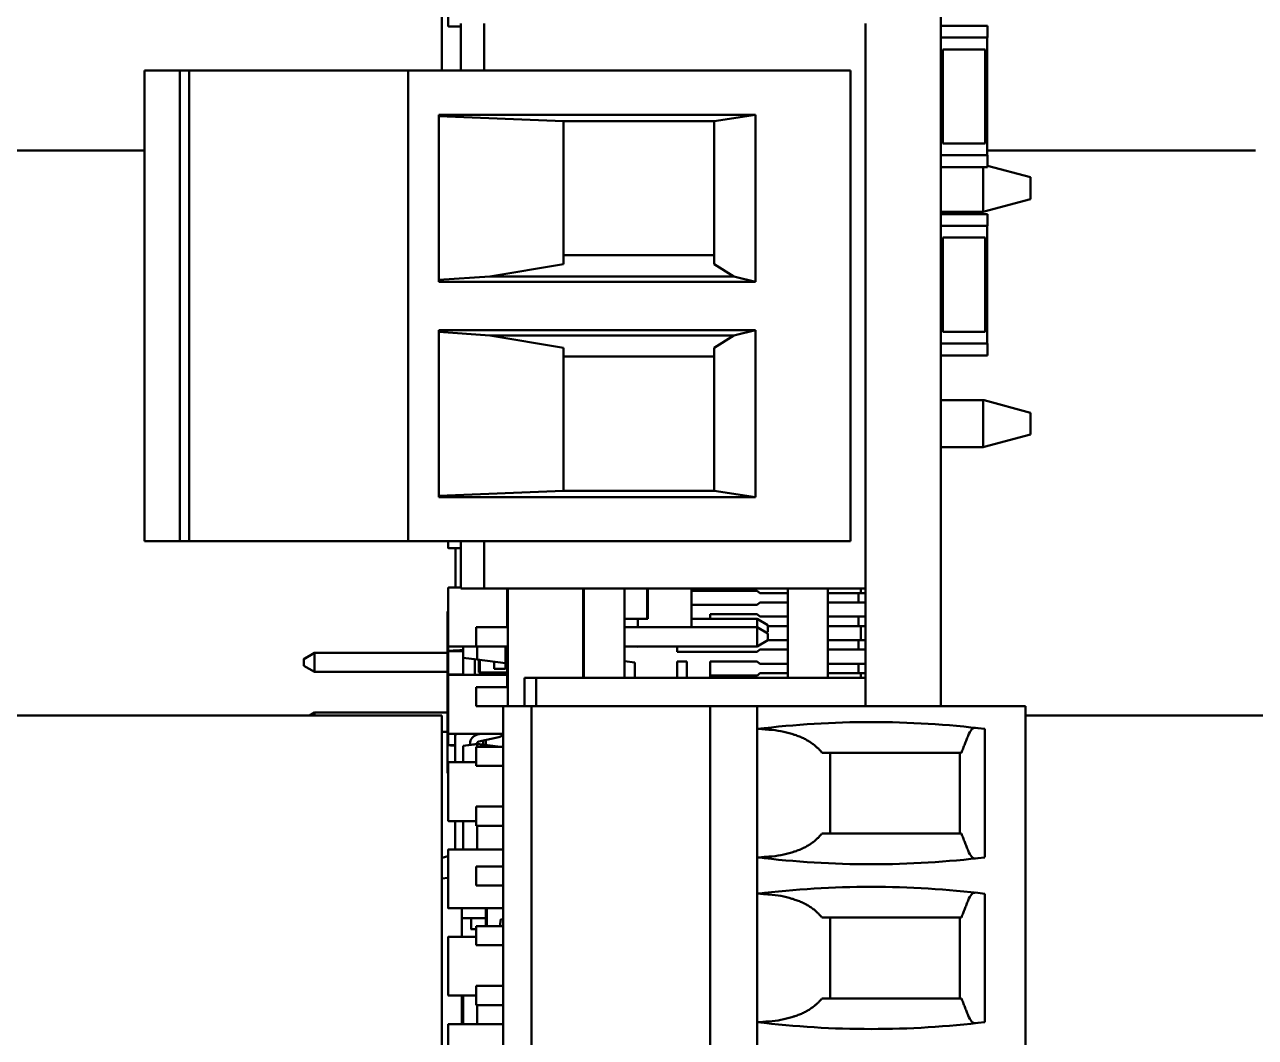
# Model space of a CAD drawing. Header units: millimetres. Extents: x 3118 to 4801, y 919 to 1849.
# Drawn here: x 3458.59 to 3484.74, y 1574.69 to 1596.2 of the extents above; entities that cross this region are included whole.
import ezdxf

# ---------------------------------------------------------------- set-up
doc = ezdxf.new("R2010")
doc.units = ezdxf.units.MM
doc.header["$LTSCALE"] = 1.8
doc.layers.add('외형선(ISO)', color=7, linetype='Continuous', lineweight=50)

msp = doc.modelspace()

# ---------------------------------------------------------------- linework, layer by layer
at = {"layer": '외형선(ISO)'}
for p, q in [((3467.46, 1615.237), (3467.46, 1595.227)), ((3478.06, 1599.037), (3478.06, 1581.727)), ((3467.595, 1597.41), (3467.595, 1596.17)), ((3467.6, 1596.165), (3467.86, 1596.165)), ((3467.86, 1596.227), (3467.86, 1595.227)), ((3468.36, 1595.227), (3468.36, 1596.227)), ((3476.46, 1584.227), (3476.46, 1596.227)), ((3479.047, 1596.177), (3478.06, 1596.177)), ((3479.047, 1595.927), (3479.047, 1596.177)), ((3478.06, 1595.927), (3479.047, 1595.927)), ((3479.04, 1593.427), (3479.04, 1595.927)), ((3479, 1595.677), (3478.1, 1595.677)), ((3478.1, 1595.677), (3478.1, 1594.927)), ((3479, 1595.677), (3479, 1594.927)), ((3461.141, 1585.227), (3461.141, 1595.227)), ((3461.141, 1595.227), (3461.332, 1595.227)), ((3461.891, 1595.227), (3461.332, 1595.227)), ((3461.891, 1585.227), (3461.891, 1595.227)), ((3461.891, 1595.227), (3462.088, 1595.227)), ((3462.088, 1595.227), (3466.741, 1595.227)), ((3462.088, 1595.227), (3462.088, 1585.227)), ((3466.741, 1595.227), (3466.741, 1585.227)), ((3466.741, 1595.227), (3466.941, 1595.227)), ((3466.941, 1595.227), (3476.141, 1595.227)), ((3476.141, 1585.227), (3476.141, 1595.227)), ((3478.1, 1594.427), (3478.1, 1594.927)), ((3479, 1594.427), (3479, 1594.927)), ((3467.391, 1594.286), (3467.391, 1590.74)), ((3474.124, 1594.286), (3467.391, 1594.286)), ((3470.041, 1594.152), (3467.391, 1594.26)), ((3474.124, 1594.286), (3473.241, 1594.152)), ((3474.124, 1590.74), (3474.124, 1594.286)), ((3478.1, 1594.427), (3478.1, 1593.677)), ((3479, 1594.427), (3479, 1593.677)), ((3470.041, 1594.152), (3473.241, 1594.152)), ((3470.041, 1594.152), (3470.041, 1591.117)), ((3473.241, 1594.152), (3473.241, 1591.117)), ((3455.44, 1593.527), (3461.141, 1593.527)), ((3479, 1593.677), (3478.1, 1593.677)), ((3479.04, 1593.527), (3484.741, 1593.527)), ((3479.047, 1593.427), (3478.06, 1593.427)), ((3478.06, 1593.177), (3479.047, 1593.177)), ((3478.96, 1592.727), (3478.96, 1593.177)), ((3479.047, 1593.177), (3479.047, 1593.427)), ((3479.96, 1592.959), (3479.047, 1593.204)), ((3479.96, 1592.959), (3479.96, 1592.727)), ((3478.96, 1592.237), (3478.96, 1592.727)), ((3479.96, 1592.727), (3479.96, 1592.495)), ((3478.978, 1592.232), (3479.96, 1592.495)), ((3478.06, 1592.227), (3478.96, 1592.227)), ((3479.047, 1592.177), (3478.06, 1592.177)), ((3478.96, 1592.227), (3478.96, 1592.237)), ((3478.96, 1592.227), (3478.978, 1592.232)), ((3479.047, 1591.927), (3479.047, 1592.177)), ((3478.06, 1591.927), (3479.047, 1591.927)), ((3479.04, 1589.427), (3479.04, 1591.927)), ((3479, 1591.677), (3478.1, 1591.677)), ((3478.1, 1591.677), (3478.1, 1590.927)), ((3479, 1591.677), (3479, 1590.927)), ((3470.041, 1591.117), (3468.476, 1590.852)), ((3470.041, 1591.302), (3473.241, 1591.302)), ((3473.663, 1590.852), (3473.241, 1591.117)), ((3468.476, 1590.852), (3467.391, 1590.781)), ((3468.476, 1590.852), (3473.663, 1590.852)), ((3474.124, 1590.74), (3473.663, 1590.852)), ((3478.1, 1590.427), (3478.1, 1590.927)), ((3479, 1590.427), (3479, 1590.927)), ((3474.124, 1590.74), (3467.391, 1590.74)), ((3478.1, 1590.427), (3478.1, 1589.677)), ((3479, 1590.427), (3479, 1589.677)), ((3467.391, 1586.168), (3467.391, 1589.715)), ((3474.124, 1589.715), (3467.391, 1589.715)), ((3468.476, 1589.602), (3467.391, 1589.673)), ((3470.041, 1589.338), (3468.476, 1589.602)), ((3468.476, 1589.602), (3473.663, 1589.602)), ((3473.663, 1589.602), (3473.241, 1589.338)), ((3474.124, 1589.715), (3473.663, 1589.602)), ((3474.124, 1586.168), (3474.124, 1589.715)), ((3479, 1589.677), (3478.1, 1589.677)), ((3470.041, 1589.338), (3470.041, 1586.302)), ((3473.241, 1589.338), (3473.241, 1586.302)), ((3479.047, 1589.427), (3478.06, 1589.427)), ((3479.047, 1589.177), (3479.047, 1589.427)), ((3473.241, 1589.152), (3470.041, 1589.152)), ((3478.06, 1589.177), (3479.047, 1589.177)), ((3478.06, 1588.227), (3478.96, 1588.227)), ((3478.978, 1588.222), (3478.96, 1588.227)), ((3478.96, 1588.217), (3478.96, 1588.227)), ((3478.96, 1587.727), (3478.96, 1588.217)), ((3479.96, 1587.959), (3478.978, 1588.222)), ((3479.96, 1587.959), (3479.96, 1587.727)), ((3478.96, 1587.237), (3478.96, 1587.727)), ((3479.96, 1587.727), (3479.96, 1587.495)), ((3479.96, 1587.495), (3478.978, 1587.232)), ((3478.06, 1587.227), (3478.96, 1587.227)), ((3478.96, 1587.227), (3478.96, 1587.237)), ((3478.978, 1587.232), (3478.96, 1587.227)), ((3467.391, 1586.194), (3470.041, 1586.302)), ((3474.124, 1586.168), (3467.391, 1586.168)), ((3473.241, 1586.302), (3470.041, 1586.302)), ((3473.241, 1586.302), (3474.124, 1586.168)), ((3461.141, 1585.227), (3461.332, 1585.227)), ((3461.891, 1585.227), (3461.332, 1585.227)), ((3461.891, 1585.227), (3462.088, 1585.227)), ((3462.088, 1585.227), (3466.741, 1585.227)), ((3466.741, 1585.227), (3466.941, 1585.227)), ((3466.941, 1585.227), (3476.141, 1585.227)), ((3467.595, 1585.227), (3467.595, 1585.086)), ((3467.6, 1585.081), (3467.86, 1585.081)), ((3467.745, 1584.244), (3467.745, 1585.081)), ((3467.86, 1585.227), (3467.86, 1584.227)), ((3468.36, 1584.227), (3468.36, 1585.227)), ((3467.595, 1584.239), (3467.595, 1582.999)), ((3467.86, 1584.244), (3467.6, 1584.244)), ((3467.6, 1584.244), (3467.6, 1584.244)), ((3467.6, 1584.244), (3467.86, 1584.244)), ((3467.86, 1584.227), (3468.36, 1584.227)), ((3476.46, 1584.227), (3468.36, 1584.227)), ((3468.845, 1583.401), (3468.845, 1584.227)), ((3468.857, 1581.727), (3468.857, 1584.227)), ((3470.46, 1582.327), (3470.46, 1584.227)), ((3470.472, 1584.227), (3470.472, 1582.327)), ((3471.335, 1584.227), (3471.335, 1582.327)), ((3471.821, 1583.582), (3471.821, 1584.227)), ((3471.831, 1583.582), (3471.831, 1584.227)), ((3472.761, 1584.227), (3472.761, 1583.401)), ((3474.16, 1584.177), (3472.761, 1584.177)), ((3473.16, 1584.177), (3473.16, 1584.227)), ((3473.36, 1584.177), (3473.36, 1584.227)), ((3474.21, 1584.127), (3474.16, 1584.177)), ((3474.21, 1584.127), (3474.81, 1584.127)), ((3474.81, 1584.227), (3474.81, 1582.327)), ((3475.66, 1582.327), (3475.66, 1584.227)), ((3475.66, 1584.127), (3476.21, 1584.127)), ((3476.21, 1584.127), (3476.31, 1584.127)), ((3476.31, 1584.127), (3476.46, 1584.127)), ((3476.31, 1583.927), (3476.31, 1584.127)), ((3476.36, 1584.127), (3476.36, 1584.227)), ((3476.46, 1582.327), (3476.46, 1584.227)), ((3472.761, 1583.877), (3474.16, 1583.877)), ((3474.16, 1583.877), (3474.21, 1583.927)), ((3474.81, 1583.927), (3474.21, 1583.927)), ((3476.21, 1583.927), (3475.66, 1583.927)), ((3476.21, 1583.927), (3476.31, 1583.927)), ((3476.46, 1583.927), (3476.31, 1583.927)), ((3467.595, 1583.735), (3467.575, 1583.735)), ((3467.575, 1583.735), (3467.575, 1583.734)), ((3467.595, 1583.734), (3467.575, 1583.734)), ((3467.575, 1583.734), (3467.575, 1580.305)), ((3471.516, 1583.582), (3471.335, 1583.582)), ((3471.618, 1583.582), (3471.618, 1583.401)), ((3471.831, 1583.582), (3471.821, 1583.582)), ((3472.761, 1583.581), (3474.155, 1583.581)), ((3474.155, 1583.581), (3472.761, 1583.581)), ((3472.761, 1583.581), (3474.155, 1583.581)), ((3474.155, 1583.581), (3472.761, 1583.581)), ((3473.16, 1583.581), (3473.16, 1583.677)), ((3473.46, 1583.677), (3473.16, 1583.677)), ((3474.16, 1583.677), (3473.46, 1583.677)), ((3474.155, 1583.581), (3474.155, 1583.401)), ((3474.155, 1583.581), (3474.155, 1583.581)), ((3474.155, 1583.581), (3474.155, 1583.581)), ((3474.155, 1583.581), (3474.383, 1583.449)), ((3474.383, 1583.449), (3474.155, 1583.581)), ((3474.155, 1583.581), (3474.155, 1583.581)), ((3474.383, 1583.449), (3474.155, 1583.581)), ((3474.155, 1583.581), (3474.383, 1583.449)), ((3474.16, 1583.677), (3474.21, 1583.627)), ((3474.81, 1583.627), (3474.21, 1583.627)), ((3476.21, 1583.627), (3475.66, 1583.627)), ((3476.21, 1583.627), (3476.31, 1583.627)), ((3476.46, 1583.627), (3476.31, 1583.627)), ((3476.31, 1583.427), (3476.31, 1583.627)), ((3468.857, 1583.401), (3468.186, 1583.401)), ((3468.186, 1583.401), (3468.186, 1583.401)), ((3468.186, 1583.401), (3468.186, 1583.401)), ((3468.186, 1583.401), (3468.857, 1583.401)), ((3468.186, 1583.401), (3468.186, 1582.995)), ((3468.186, 1583.401), (3468.186, 1583.401)), ((3468.186, 1583.401), (3468.857, 1583.401)), ((3468.857, 1583.401), (3468.186, 1583.401)), ((3470.472, 1583.401), (3470.46, 1583.401)), ((3470.46, 1583.401), (3470.472, 1583.401)), ((3470.46, 1583.401), (3470.472, 1583.401)), ((3470.472, 1583.401), (3470.46, 1583.401)), ((3471.335, 1583.401), (3474.155, 1583.401)), ((3474.155, 1583.401), (3471.335, 1583.401)), ((3471.335, 1583.401), (3474.155, 1583.401)), ((3474.155, 1583.401), (3471.335, 1583.401)), ((3474.155, 1583.401), (3474.383, 1583.269)), ((3474.155, 1583.401), (3474.155, 1582.995)), ((3474.155, 1583.401), (3474.155, 1583.401)), ((3474.383, 1583.269), (3474.155, 1583.401)), ((3474.155, 1583.401), (3474.155, 1583.401)), ((3474.155, 1583.401), (3474.383, 1583.269)), ((3474.155, 1583.401), (3474.155, 1583.401)), ((3474.383, 1583.269), (3474.155, 1583.401)), ((3474.383, 1583.306), (3474.352, 1583.288)), ((3474.383, 1583.449), (3474.383, 1583.449)), ((3474.383, 1583.449), (3474.383, 1583.449)), ((3474.383, 1583.449), (3474.383, 1583.449)), ((3474.383, 1583.449), (3474.383, 1583.306)), ((3474.81, 1583.427), (3474.383, 1583.427)), ((3474.383, 1583.269), (3474.383, 1583.127)), ((3474.383, 1583.269), (3474.383, 1583.269)), ((3474.383, 1583.269), (3474.383, 1583.269)), ((3474.383, 1583.269), (3474.383, 1583.269)), ((3476.21, 1583.427), (3475.66, 1583.427)), ((3476.21, 1583.427), (3476.31, 1583.427)), ((3476.31, 1583.427), (3476.46, 1583.427)), ((3476.36, 1583.127), (3476.36, 1583.427)), ((3467.595, 1582.999), (3467.595, 1582.905)), ((3467.6, 1582.994), (3468.84, 1582.994)), ((3467.907, 1582.75), (3467.907, 1582.994)), ((3468.857, 1582.995), (3468.186, 1582.995)), ((3468.207, 1582.994), (3468.207, 1582.713)), ((3468.807, 1582.639), (3468.807, 1582.994)), ((3468.808, 1582.516), (3468.808, 1582.994)), ((3468.845, 1582.439), (3468.845, 1582.995)), ((3468.845, 1582.905), (3468.845, 1582.995)), ((3470.472, 1582.995), (3470.46, 1582.995)), ((3474.155, 1582.995), (3471.335, 1582.995)), ((3471.335, 1582.995), (3471.618, 1582.985)), ((3471.902, 1582.995), (3471.618, 1582.985)), ((3471.618, 1582.995), (3471.618, 1582.985)), ((3472.46, 1582.877), (3472.46, 1582.995)), ((3474.383, 1583.127), (3474.155, 1582.995)), ((3474.383, 1583.127), (3474.81, 1583.127)), ((3475.66, 1583.127), (3476.21, 1583.127)), ((3476.21, 1583.127), (3476.31, 1583.127)), ((3476.31, 1583.127), (3476.46, 1583.127)), ((3476.31, 1582.927), (3476.31, 1583.127)), ((3464.755, 1582.859), (3464.527, 1582.727)), ((3464.527, 1582.726), (3464.755, 1582.858)), ((3464.755, 1582.858), (3464.527, 1582.726)), ((3464.527, 1582.726), (3464.755, 1582.858)), ((3464.755, 1582.858), (3464.527, 1582.726)), ((3464.527, 1582.726), (3464.755, 1582.858)), ((3464.755, 1582.858), (3464.527, 1582.726)), ((3464.527, 1582.727), (3464.755, 1582.858)), ((3464.527, 1582.726), (3464.755, 1582.858)), ((3464.755, 1582.858), (3464.527, 1582.726)), ((3464.527, 1582.726), (3464.527, 1582.727)), ((3464.527, 1582.727), (3464.527, 1582.727)), ((3464.527, 1582.726), (3464.527, 1582.726)), ((3464.527, 1582.726), (3464.527, 1582.726)), ((3464.527, 1582.726), (3464.527, 1582.726)), ((3464.527, 1582.726), (3464.527, 1582.726)), ((3464.527, 1582.726), (3464.527, 1582.726)), ((3464.527, 1582.726), (3464.527, 1582.726)), ((3464.527, 1582.583), (3464.527, 1582.726)), ((3464.527, 1582.726), (3464.527, 1582.726)), ((3467.575, 1582.859), (3464.755, 1582.859)), ((3464.755, 1582.859), (3464.755, 1582.858)), ((3467.575, 1582.858), (3464.755, 1582.858)), ((3464.755, 1582.858), (3464.755, 1582.858)), ((3467.575, 1582.858), (3464.755, 1582.858)), ((3464.755, 1582.858), (3467.575, 1582.858)), ((3467.575, 1582.858), (3464.755, 1582.858)), ((3464.755, 1582.858), (3464.755, 1582.858)), ((3464.755, 1582.858), (3467.575, 1582.858)), ((3467.575, 1582.858), (3464.755, 1582.858)), ((3464.755, 1582.858), (3464.755, 1582.858)), ((3464.755, 1582.858), (3467.575, 1582.858)), ((3467.575, 1582.858), (3464.755, 1582.858)), ((3464.755, 1582.858), (3464.755, 1582.858)), ((3464.755, 1582.858), (3467.575, 1582.858)), ((3464.755, 1582.858), (3464.755, 1582.858)), ((3464.755, 1582.858), (3464.755, 1582.858)), ((3464.755, 1582.858), (3464.755, 1582.858)), ((3464.755, 1582.858), (3464.755, 1582.858)), ((3464.755, 1582.451), (3464.755, 1582.858)), ((3467.595, 1582.891), (3467.595, 1582.891)), ((3467.595, 1582.891), (3467.595, 1582.401)), ((3467.6, 1582.9), (3467.642, 1582.9)), ((3467.907, 1582.896), (3467.6, 1582.896)), ((3468.207, 1582.713), (3467.907, 1582.75)), ((3467.907, 1582.39), (3467.907, 1582.75)), ((3468.157, 1582.719), (3468.157, 1582.39)), ((3468.845, 1582.891), (3468.845, 1582.891)), ((3468.845, 1582.593), (3468.845, 1582.891)), ((3472.76, 1582.877), (3472.46, 1582.877)), ((3472.76, 1582.877), (3474.16, 1582.877)), ((3474.16, 1582.877), (3474.21, 1582.927)), ((3474.81, 1582.927), (3474.21, 1582.927)), ((3476.21, 1582.927), (3475.66, 1582.927)), ((3476.21, 1582.927), (3476.31, 1582.927)), ((3476.46, 1582.927), (3476.31, 1582.927)), ((3464.755, 1582.451), (3464.527, 1582.583)), ((3468.207, 1582.713), (3468.807, 1582.639)), ((3468.245, 1582.709), (3468.245, 1582.439)), ((3468.264, 1582.439), (3468.264, 1582.706)), ((3468.567, 1582.516), (3468.567, 1582.669)), ((3468.567, 1582.516), (3468.808, 1582.516)), ((3468.857, 1582.593), (3468.845, 1582.593)), ((3471.56, 1582.651), (3471.335, 1582.683)), ((3471.335, 1582.683), (3471.56, 1582.651)), ((3471.56, 1582.651), (3471.56, 1582.327)), ((3471.56, 1582.651), (3471.56, 1582.651)), ((3472.46, 1582.327), (3472.46, 1582.677)), ((3472.46, 1582.677), (3472.66, 1582.677)), ((3472.66, 1582.327), (3472.66, 1582.677)), ((3473.16, 1582.377), (3473.16, 1582.677)), ((3473.46, 1582.677), (3473.16, 1582.677)), ((3474.16, 1582.677), (3473.46, 1582.677)), ((3474.16, 1582.677), (3474.21, 1582.627)), ((3474.81, 1582.627), (3474.21, 1582.627)), ((3476.21, 1582.627), (3475.66, 1582.627)), ((3476.21, 1582.627), (3476.31, 1582.627)), ((3476.46, 1582.627), (3476.31, 1582.627)), ((3476.31, 1582.427), (3476.31, 1582.627)), ((3464.755, 1582.451), (3467.575, 1582.451)), ((3467.595, 1582.384), (3467.595, 1581.144)), ((3467.6, 1582.396), (3467.907, 1582.396)), ((3467.6, 1582.389), (3467.6, 1582.39)), ((3467.6, 1582.39), (3468.84, 1582.39)), ((3468.84, 1582.389), (3467.6, 1582.389)), ((3468.264, 1582.439), (3468.245, 1582.439)), ((3468.845, 1582.439), (3468.264, 1582.439)), ((3468.297, 1582.39), (3468.297, 1582.439)), ((3468.807, 1582.439), (3468.807, 1582.39)), ((3468.84, 1582.39), (3468.84, 1582.389)), ((3468.845, 1582.131), (3468.845, 1582.384)), ((3469.21, 1582.327), (3469.46, 1582.327)), ((3469.21, 1581.727), (3469.21, 1582.327)), ((3469.46, 1581.727), (3469.46, 1582.327)), ((3469.46, 1582.327), (3469.56, 1582.327)), ((3476.46, 1582.327), (3469.56, 1582.327)), ((3473.16, 1582.327), (3473.16, 1582.377)), ((3473.46, 1582.377), (3473.16, 1582.377)), ((3473.36, 1582.327), (3473.36, 1582.377)), ((3473.46, 1582.377), (3474.163, 1582.377)), ((3474.21, 1582.427), (3474.163, 1582.377)), ((3474.81, 1582.427), (3474.21, 1582.427)), ((3476.21, 1582.427), (3475.66, 1582.427)), ((3476.21, 1582.427), (3476.31, 1582.427)), ((3476.31, 1582.427), (3476.46, 1582.427)), ((3476.36, 1582.327), (3476.36, 1582.427)), ((3476.46, 1582.327), (3476.46, 1581.727)), ((3468.857, 1582.131), (3468.186, 1582.131)), ((3468.186, 1582.131), (3468.857, 1582.131)), ((3468.186, 1582.131), (3468.186, 1581.725)), ((3468.186, 1582.131), (3468.186, 1582.131)), ((3468.186, 1582.131), (3468.186, 1582.131)), ((3468.186, 1582.131), (3468.186, 1582.131)), ((3468.186, 1582.131), (3468.857, 1582.131)), ((3468.857, 1582.131), (3468.186, 1582.131)), ((3468.76, 1581.725), (3468.186, 1581.725)), ((3468.76, 1581.727), (3469.06, 1581.727)), ((3468.76, 1567.527), (3468.76, 1581.727)), ((3469.06, 1581.727), (3469.36, 1581.727)), ((3469.36, 1567.527), (3469.36, 1581.727)), ((3469.36, 1581.727), (3473.16, 1581.727)), ((3473.16, 1567.527), (3473.16, 1581.727)), ((3473.16, 1581.727), (3473.66, 1581.727)), ((3473.66, 1581.727), (3473.86, 1581.727)), ((3473.86, 1581.727), (3474.16, 1581.727)), ((3474.16, 1581.727), (3479.86, 1581.727)), ((3474.16, 1581.727), (3474.16, 1567.527)), ((3479.86, 1581.727), (3479.86, 1567.527)), ((3467.46, 1581.527), (3456.26, 1581.527)), ((3464.755, 1581.589), (3464.649, 1581.527)), ((3464.755, 1581.588), (3464.649, 1581.527)), ((3464.649, 1581.527), (3464.755, 1581.588)), ((3464.65, 1581.527), (3464.755, 1581.588)), ((3464.755, 1581.588), (3464.65, 1581.527)), ((3464.65, 1581.527), (3464.755, 1581.588)), ((3464.755, 1581.588), (3464.65, 1581.527)), ((3464.65, 1581.527), (3464.755, 1581.588)), ((3464.651, 1581.527), (3464.755, 1581.588)), ((3464.755, 1581.588), (3464.651, 1581.527)), ((3467.575, 1581.589), (3464.755, 1581.589)), ((3464.755, 1581.589), (3464.755, 1581.588)), ((3467.575, 1581.588), (3464.755, 1581.588)), ((3464.755, 1581.588), (3467.575, 1581.588)), ((3464.755, 1581.588), (3464.755, 1581.588)), ((3467.575, 1581.588), (3464.755, 1581.588)), ((3464.755, 1581.588), (3467.575, 1581.588)), ((3464.755, 1581.588), (3464.755, 1581.588)), ((3467.575, 1581.588), (3464.755, 1581.588)), ((3464.755, 1581.588), (3467.575, 1581.588)), ((3464.755, 1581.588), (3464.755, 1581.588)), ((3467.575, 1581.588), (3464.755, 1581.588)), ((3464.755, 1581.588), (3467.575, 1581.588)), ((3464.755, 1581.588), (3464.755, 1581.588)), ((3464.755, 1581.588), (3464.755, 1581.588)), ((3467.575, 1581.588), (3464.755, 1581.588)), ((3464.755, 1581.588), (3464.755, 1581.588)), ((3464.755, 1581.588), (3464.755, 1581.588)), ((3464.755, 1581.588), (3464.755, 1581.588)), ((3464.755, 1581.527), (3464.755, 1581.588)), ((3467.46, 1581.527), (3467.46, 1565.027)), ((3491.06, 1581.527), (3479.86, 1581.527)), ((3467.46, 1581.181), (3467.575, 1581.181)), ((3478.995, 1581.241), (3478.995, 1578.514)), ((3467.595, 1581.144), (3467.595, 1580.901)), ((3467.6, 1581.139), (3468.76, 1581.139)), ((3467.742, 1580.896), (3467.6, 1580.896)), ((3467.742, 1581.102), (3467.742, 1581.103)), ((3467.742, 1580.535), (3467.742, 1581.102)), ((3467.805, 1581.139), (3467.766, 1581.133)), ((3467.907, 1580.885), (3468.207, 1580.921)), ((3467.907, 1580.885), (3468.057, 1580.904)), ((3468.057, 1580.926), (3468.057, 1580.926)), ((3468.057, 1580.903), (3468.057, 1580.926)), ((3468.057, 1580.926), (3468.057, 1580.926)), ((3468.057, 1580.926), (3468.057, 1580.926)), ((3468.057, 1580.926), (3468.057, 1580.926)), ((3468.057, 1580.926), (3468.057, 1580.926)), ((3468.057, 1580.926), (3468.057, 1580.926)), ((3468.057, 1580.926), (3468.057, 1580.926)), ((3468.057, 1580.903), (3468.207, 1580.922)), ((3468.152, 1581.096), (3468.152, 1581.139)), ((3468.207, 1580.922), (3468.207, 1580.926)), ((3468.207, 1580.921), (3468.207, 1580.922)), ((3468.701, 1580.861), (3468.207, 1580.922)), ((3468.696, 1580.861), (3468.207, 1580.921)), ((3468.207, 1580.921), (3468.207, 1580.861)), ((3468.213, 1581.121), (3468.296, 1581.139)), ((3468.213, 1581.121), (3468.296, 1581.139)), ((3468.213, 1581.121), (3468.296, 1581.139)), ((3468.213, 1581.121), (3468.296, 1581.139)), ((3468.213, 1581.121), (3468.295, 1581.139)), ((3468.213, 1581.121), (3468.295, 1581.139)), ((3468.213, 1581.121), (3468.295, 1581.139)), ((3468.213, 1581.121), (3468.295, 1581.139)), ((3468.246, 1580.975), (3468.665, 1581.068)), ((3468.332, 1580.907), (3468.332, 1580.994)), ((3468.395, 1580.899), (3468.395, 1581.008)), ((3467.907, 1580.535), (3467.907, 1580.885)), ((3467.907, 1580.885), (3467.907, 1580.885)), ((3468.76, 1580.861), (3468.186, 1580.861)), ((3468.186, 1580.861), (3468.76, 1580.861)), ((3468.186, 1580.861), (3468.186, 1580.455)), ((3468.186, 1580.861), (3468.186, 1580.861)), ((3468.186, 1580.861), (3468.186, 1580.861)), ((3468.186, 1580.861), (3468.186, 1580.861)), ((3468.186, 1580.861), (3468.76, 1580.861)), ((3468.76, 1580.861), (3468.186, 1580.861)), ((3475.71, 1579.017), (3475.71, 1580.737)), ((3478.46, 1579.017), (3478.46, 1580.737)), ((3467.595, 1580.53), (3467.595, 1579.29)), ((3468.186, 1580.535), (3467.6, 1580.535)), ((3467.6, 1580.535), (3467.6, 1580.535)), ((3467.6, 1580.535), (3468.186, 1580.535)), ((3468.76, 1580.455), (3468.186, 1580.455)), ((3467.595, 1580.305), (3467.575, 1580.305)), ((3468.76, 1579.591), (3468.186, 1579.591)), ((3468.186, 1579.591), (3468.76, 1579.591)), ((3468.186, 1579.591), (3468.186, 1579.185)), ((3468.186, 1579.591), (3468.186, 1579.591)), ((3468.186, 1579.591), (3468.186, 1579.591)), ((3468.186, 1579.591), (3468.76, 1579.591)), ((3468.76, 1579.591), (3468.186, 1579.591)), ((3468.186, 1579.591), (3468.186, 1579.591)), ((3467.6, 1579.285), (3468.186, 1579.285)), ((3467.742, 1578.681), (3467.742, 1579.285)), ((3467.907, 1578.681), (3467.907, 1579.285)), ((3468.76, 1579.185), (3468.186, 1579.185)), ((3468.207, 1579.185), (3468.207, 1578.681)), ((3467.595, 1578.538), (3467.46, 1578.506)), ((3467.595, 1578.537), (3467.46, 1578.504)), ((3467.595, 1578.676), (3467.595, 1577.436)), ((3468.76, 1578.681), (3467.6, 1578.681)), ((3467.6, 1578.681), (3467.6, 1578.681)), ((3467.6, 1578.681), (3468.76, 1578.681)), ((3468.76, 1578.321), (3468.186, 1578.321)), ((3468.186, 1578.321), (3468.76, 1578.321)), ((3468.186, 1578.321), (3468.186, 1577.915)), ((3468.186, 1578.321), (3468.186, 1578.321)), ((3468.186, 1578.321), (3468.186, 1578.321)), ((3468.186, 1578.321), (3468.76, 1578.321)), ((3468.76, 1578.321), (3468.186, 1578.321)), ((3468.186, 1578.321), (3468.186, 1578.321)), ((3467.595, 1578.077), (3467.46, 1578.064)), ((3468.76, 1577.915), (3468.186, 1577.915)), ((3478.995, 1577.741), (3478.995, 1575.014)), ((3467.6, 1577.431), (3468.76, 1577.431)), ((3467.881, 1577.23), (3467.881, 1577.431)), ((3467.881, 1577.229), (3467.881, 1576.981)), ((3468.395, 1577.431), (3468.395, 1577.051)), ((3468.414, 1577.051), (3468.414, 1577.431)), ((3475.71, 1575.517), (3475.71, 1577.237)), ((3478.46, 1575.517), (3478.46, 1577.237)), ((3467.881, 1576.827), (3467.881, 1576.98)), ((3467.884, 1576.987), (3467.884, 1576.988)), ((3468.031, 1577.22), (3468.395, 1577.22)), ((3468.081, 1577.22), (3468.081, 1576.99)), ((3468.152, 1576.99), (3468.186, 1576.99)), ((3468.76, 1577.051), (3468.186, 1577.051)), ((3468.186, 1577.051), (3468.76, 1577.051)), ((3468.186, 1577.051), (3468.186, 1576.645)), ((3468.186, 1577.051), (3468.186, 1577.051)), ((3468.186, 1577.051), (3468.76, 1577.051)), ((3468.76, 1577.051), (3468.186, 1577.051)), ((3468.186, 1577.051), (3468.186, 1577.051)), ((3468.186, 1577.051), (3468.186, 1577.051)), ((3468.687, 1577.051), (3468.708, 1577.201)), ((3468.708, 1577.201), (3468.76, 1577.194)), ((3468.708, 1577.201), (3468.708, 1577.201)), ((3468.708, 1577.201), (3468.76, 1577.194)), ((3468.708, 1577.201), (3468.76, 1577.194)), ((3468.708, 1577.201), (3468.708, 1577.201)), ((3468.708, 1577.201), (3468.76, 1577.194)), ((3468.708, 1577.201), (3468.708, 1577.201)), ((3468.708, 1577.201), (3468.76, 1577.194)), ((3468.708, 1577.201), (3468.708, 1577.201)), ((3468.708, 1577.201), (3468.76, 1577.194)), ((3468.708, 1577.201), (3468.708, 1577.201)), ((3468.708, 1577.201), (3468.76, 1577.194)), ((3468.708, 1577.201), (3468.708, 1577.201)), ((3468.708, 1577.201), (3468.76, 1577.194)), ((3468.708, 1577.201), (3468.708, 1577.201)), ((3467.595, 1576.822), (3467.595, 1576.822)), ((3467.595, 1576.822), (3467.595, 1575.582)), ((3468.186, 1576.827), (3467.6, 1576.827)), ((3467.6, 1576.827), (3467.6, 1576.827)), ((3468.186, 1576.827), (3467.6, 1576.827)), ((3467.6, 1576.827), (3467.6, 1576.827)), ((3467.6, 1576.827), (3468.186, 1576.827)), ((3468.76, 1576.645), (3468.186, 1576.645)), ((3468.76, 1575.781), (3468.186, 1575.781)), ((3468.186, 1575.781), (3468.76, 1575.781)), ((3468.186, 1575.781), (3468.186, 1575.375)), ((3468.186, 1575.781), (3468.186, 1575.781)), ((3468.186, 1575.781), (3468.76, 1575.781)), ((3468.76, 1575.781), (3468.186, 1575.781)), ((3468.186, 1575.781), (3468.186, 1575.781)), ((3468.186, 1575.781), (3468.186, 1575.781)), ((3467.6, 1575.577), (3468.186, 1575.577)), ((3467.881, 1575.577), (3467.881, 1575.481)), ((3467.881, 1575.23), (3467.881, 1575.48)), ((3467.884, 1575.487), (3467.884, 1575.488)), ((3467.907, 1574.973), (3467.907, 1575.577)), ((3467.881, 1575.229), (3467.881, 1574.973)), ((3468.76, 1575.375), (3468.186, 1575.375)), ((3468.207, 1575.375), (3468.207, 1574.973)), ((3467.595, 1574.968), (3467.595, 1573.728)), ((3468.76, 1574.973), (3467.6, 1574.973)), ((3467.6, 1574.973), (3468.76, 1574.973)), ((3467.6, 1574.973), (3467.6, 1574.973)), ((3468.087, 1574.968), (3468.087, 1574.968)), ((3468.207, 1574.973), (3468.207, 1574.973)), ((3468.352, 1574.968), (3468.352, 1574.968))]:
    msp.add_line(p, q, dxfattribs=at)
for centre, radius, start, end in [((3467.6, 1596.17), 0.005, 180, 270.0199), ((3467.6, 1585.086), 0.005, 180, 270.0199), ((3467.6, 1582.999), 0.005, 180, 270.0199), ((3468.84, 1582.999), 0.005, 270, 309.034), ((3467.6, 1582.905), 0.005, 180, 270), ((3468.84, 1582.905), 0.005, 349.6539, 0), ((3467.6, 1582.401), 0.005, 180, 270), ((3476.58, 1561.387), 20, 83.062, 96.9498), ((3467.6, 1581.144), 0.005, 180, 270.0199), ((3467.772, 1581.103), 0.03, 100, 180), ((3468.257, 1580.926), 0.2, 102.5361, 180), ((3468.257, 1580.926), 0.2, 102.5361, 180), ((3468.257, 1580.926), 0.2, 102.5361, 180), ((3468.257, 1580.926), 0.2, 102.5361, 180), ((3468.257, 1580.926), 0.2, 102.5361, 180), ((3468.257, 1580.926), 0.2, 102.5361, 180), ((3468.257, 1580.926), 0.2, 102.5361, 180), ((3468.257, 1580.926), 0.2, 102.5361, 180), ((3468.257, 1580.926), 0.05, 102.5361, 180), ((3468.622, 1581.263), 0.2, 282.5361, 313.477), ((3467.6, 1579.29), 0.005, 180, 270.0199), ((3476.58, 1598.367), 20, 263.0502, 276.938), ((3476.58, 1557.887), 20, 83.062, 96.9498), ((3467.6, 1577.436), 0.005, 180, 270.0199), ((3467.891, 1576.98), 0.01, 134.6371, 179.9989), ((3467.6, 1576.822), 0.005, 90, 180), ((3467.6, 1575.582), 0.005, 180, 270.0199), ((3467.891, 1575.48), 0.01, 134.6371, 179.9989), ((3467.6, 1574.968), 0.005, 90, 180.0142), ((3476.58, 1594.867), 20, 263.0502, 276.938)]:
    msp.add_arc(centre, radius, start, end, dxfattribs=at)
for centre, major_axis, ratio, start_param, end_param in [((3471.516, 1583.582), (0.305, 0), 0.00019, 4.712389, 6.283185), ((3468.697, 1582.593), (0.16, 0), 0.00019, 5.888953, 6.283185), ((3468.697, 1582.368), (0.16, 0), 0.00019, 5.890278, 6.283185), ((3473.999, 1580.116), (-1.662, -0.285), 0.648616, 4.035739, 4.353534), ((3478.792, 1580.257), (-0.008, 1.007), 0.265469, 6.251531, 6.862917), ((3714.018, 1828.455), (-246.418, -247.56), 0.000134, 0.000154, 0.001655), ((3467.331, 1561.387), (-22.877, 0), 0.914642, 4.372426, 4.375396), ((3473.999, 1579.639), (-1.662, 0.285), 0.648616, 1.929651, 2.247447), ((3467.331, 1598.367), (-22.877, 0), 0.914642, 1.907789, 1.910759), ((3478.792, 1579.497), (-0.008, -1.007), 0.265469, 5.703454, 6.31484), ((3478.792, 1576.757), (-0.008, 1.007), 0.265469, 6.251531, 6.862917), ((3473.999, 1576.616), (-1.662, -0.285), 0.648616, 4.035739, 4.353534), ((3467.331, 1557.887), (-22.877, 0), 0.914642, 4.372426, 4.375396), ((3467.331, 1594.867), (-22.877, 0), 0.914642, 1.907789, 1.910759), ((3478.792, 1575.997), (-0.008, -1.007), 0.265469, 5.703454, 6.31484), ((3473.999, 1576.139), (-1.662, 0.285), 0.648616, 1.929651, 2.247447)]:
    msp.add_ellipse(centre, major_axis=major_axis, ratio=ratio, start_param=start_param, end_param=end_param, dxfattribs=at)
for points, knots in [([(3467.6, 1584.244), (3467.598, 1584.244), (3467.597, 1584.243), (3467.596, 1584.242), (3467.595, 1584.241), (3467.595, 1584.241), (3467.595, 1584.24), (3467.595, 1584.24), (3467.595, 1584.24), (3467.595, 1584.24), (3467.595, 1584.239), (3467.595, 1584.239), (3467.595, 1584.239), (3467.595, 1584.239), (3467.595, 1584.239), (3467.595, 1584.239), (3467.595, 1584.239), (3467.595, 1584.239), (3467.595, 1584.239), (3467.595, 1584.239), (3467.595, 1584.239), (3467.595, 1584.239)], [0.0000000028, 0.0000000028, 0.0000000028, 0.0000000028, 0.0004738719, 0.0004738719, 0.0004738719, 0.0007108064, 0.0007108064, 0.0007108064, 0.0008292737, 0.0008292737, 0.0008292737, 0.0008885073, 0.0008885073, 0.0008885073, 0.0009181242, 0.0009181242, 0.0009181242, 0.0009329326, 0.0009329326, 0.0009329326, 0.000947741, 0.000947741, 0.000947741, 0.000947741]), ([(3467.595, 1583.395), (3467.595, 1583.395), (3467.595, 1583.395), (3467.595, 1583.395), (3467.595, 1583.395), (3467.595, 1583.395), (3467.595, 1583.395), (3467.595, 1583.395), (3467.595, 1583.395), (3467.595, 1583.395)], [0.00090737756, 0.00090737756, 0.00090737756, 0.00090737756, 0.00091812416, 0.00091812416, 0.00091812416, 0.00093293257, 0.00093293257, 0.00093293257, 0.00094774098, 0.00094774098, 0.00094774098, 0.00094774098]), ([(3467.595, 1582.891), (3467.595, 1582.891), (3467.595, 1582.891), (3467.595, 1582.891), (3467.595, 1582.893), (3467.597, 1582.896), (3467.6, 1582.896)], [-0.0000046349, -0.0000046349, -0.0000046349, -0.0000046349, 0.0000103556, 0.0000103556, 0.0000103556, 0.0009547571, 0.0009547571, 0.0009547571, 0.0009547571]), ([(3467.599, 1582.897), (3467.6, 1582.897), (3467.601, 1582.897), (3467.603, 1582.897), (3467.605, 1582.897), (3467.61, 1582.897), (3467.611, 1582.897), (3467.615, 1582.898), (3467.616, 1582.898), (3467.623, 1582.898), (3467.628, 1582.899), (3467.638, 1582.899), (3467.643, 1582.9), (3467.659, 1582.901), (3467.67, 1582.902), (3467.715, 1582.905), (3467.749, 1582.907), (3467.824, 1582.911), (3467.866, 1582.913), (3467.907, 1582.915)], [0, 0, 0, 0, 0.00393128, 0.00393128, 0.0068956, 0.0068956, 0.00769605, 0.00769605, 0.00848833, 0.00848833, 0.01009683, 0.01009683, 0.01167444, 0.01167444, 0.01506032, 0.01506032, 0.02520427, 0.02520427, 0.03762436, 0.03762436, 0.03762436, 0.03762436]), ([(3468.845, 1582.892), (3468.845, 1582.892), (3468.845, 1582.892), (3468.845, 1582.892), (3468.845, 1582.892), (3468.845, 1582.892), (3468.845, 1582.891), (3468.845, 1582.891), (3468.845, 1582.891), (3468.845, 1582.891), (3468.845, 1582.891), (3468.845, 1582.891), (3468.845, 1582.891), (3468.845, 1582.891), (3468.845, 1582.891), (3468.845, 1582.891)], [0.0008241869, 0.0008241869, 0.0008241869, 0.0008241869, 0.0008292935, 0.0008292935, 0.0008292935, 0.0008885175, 0.0008885175, 0.0008885175, 0.0009181295, 0.0009181295, 0.0009181295, 0.0009329355, 0.0009329355, 0.0009329355, 0.0009477415, 0.0009477415, 0.0009477415, 0.0009477415]), ([(3467.6, 1582.389), (3467.598, 1582.389), (3467.597, 1582.389), (3467.596, 1582.388), (3467.595, 1582.387), (3467.595, 1582.387), (3467.595, 1582.386), (3467.595, 1582.386), (3467.595, 1582.386), (3467.595, 1582.385), (3467.595, 1582.385), (3467.595, 1582.385), (3467.595, 1582.385), (3467.595, 1582.385), (3467.595, 1582.385), (3467.595, 1582.385), (3467.595, 1582.385), (3467.595, 1582.385), (3467.595, 1582.385), (3467.595, 1582.385), (3467.595, 1582.385), (3467.595, 1582.384)], [0.0000000028, 0.0000000028, 0.0000000028, 0.0000000028, 0.0004738719, 0.0004738719, 0.0004738719, 0.0007108064, 0.0007108064, 0.0007108064, 0.0008292737, 0.0008292737, 0.0008292737, 0.0008885073, 0.0008885073, 0.0008885073, 0.0009181242, 0.0009181242, 0.0009181242, 0.0009329326, 0.0009329326, 0.0009329326, 0.000947741, 0.000947741, 0.000947741, 0.000947741]), ([(3468.845, 1582.384), (3468.845, 1582.385), (3468.845, 1582.385), (3468.845, 1582.385), (3468.845, 1582.387), (3468.843, 1582.389), (3468.84, 1582.389)], [-0.0000046349, -0.0000046349, -0.0000046349, -0.0000046349, 0.0000103531, 0.0000103531, 0.0000103531, 0.0009545967, 0.0009545967, 0.0009545967, 0.0009545967]), ([(3474.41, 1581.225), (3474.396, 1581.226), (3474.382, 1581.227), (3474.369, 1581.228), (3474.363, 1581.229), (3474.357, 1581.229), (3474.35, 1581.23), (3474.344, 1581.23), (3474.338, 1581.231), (3474.332, 1581.232), (3474.32, 1581.233), (3474.309, 1581.234), (3474.298, 1581.235), (3474.287, 1581.236), (3474.276, 1581.238), (3474.266, 1581.239), (3474.256, 1581.24), (3474.247, 1581.24), (3474.239, 1581.241), (3474.234, 1581.242), (3474.23, 1581.242), (3474.226, 1581.242), (3474.222, 1581.243), (3474.219, 1581.243), (3474.215, 1581.243), (3474.208, 1581.243), (3474.201, 1581.244), (3474.195, 1581.244), (3474.189, 1581.244), (3474.184, 1581.243), (3474.18, 1581.243)], [0.125716, 0.125716, 0.125716, 0.125716, 0.1735105, 0.1735105, 0.1735105, 0.1972868, 0.1972868, 0.1972868, 0.2211022, 0.2211022, 0.2211022, 0.2689459, 0.2689459, 0.2689459, 0.3168849, 0.3168849, 0.3168849, 0.3646899, 0.3646899, 0.3646899, 0.3884782, 0.3884782, 0.3884782, 0.4122764, 0.4122764, 0.4122764, 0.46011, 0.46011, 0.46011, 0.5080516, 0.5080516, 0.5080516, 0.5080516]), ([(3467.6, 1580.896), (3467.598, 1580.896), (3467.597, 1580.897), (3467.596, 1580.898), (3467.595, 1580.898), (3467.595, 1580.899), (3467.595, 1580.899), (3467.595, 1580.9), (3467.595, 1580.9), (3467.595, 1580.9), (3467.595, 1580.9), (3467.595, 1580.9), (3467.595, 1580.901), (3467.595, 1580.901), (3467.595, 1580.901), (3467.595, 1580.901), (3467.595, 1580.901), (3467.595, 1580.901), (3467.595, 1580.901), (3467.595, 1580.901), (3467.595, 1580.901), (3467.595, 1580.901)], [0.0000000028, 0.0000000028, 0.0000000028, 0.0000000028, 0.0004738719, 0.0004738719, 0.0004738719, 0.0007108064, 0.0007108064, 0.0007108064, 0.0008292737, 0.0008292737, 0.0008292737, 0.0008885073, 0.0008885073, 0.0008885073, 0.0009181242, 0.0009181242, 0.0009181242, 0.0009329326, 0.0009329326, 0.0009329326, 0.000947741, 0.000947741, 0.000947741, 0.000947741]), ([(3467.742, 1580.886), (3467.725, 1580.887), (3467.709, 1580.888), (3467.677, 1580.89), (3467.661, 1580.891), (3467.639, 1580.893), (3467.634, 1580.893), (3467.625, 1580.894), (3467.621, 1580.894), (3467.616, 1580.895), (3467.614, 1580.895), (3467.609, 1580.895), (3467.607, 1580.895), (3467.605, 1580.895), (3467.604, 1580.895), (3467.601, 1580.896), (3467.6, 1580.896), (3467.599, 1580.896), (3467.599, 1580.896), (3467.599, 1580.896)], [0.11674387, 0.11674387, 0.11674387, 0.11674387, 0.1215643, 0.1215643, 0.12650884, 0.12650884, 0.12804141, 0.12804141, 0.12943675, 0.12943675, 0.13022654, 0.13022654, 0.13182033, 0.13182033, 0.13339101, 0.13339101, 0.13738455, 0.13738455, 0.13781605, 0.13781605, 0.13781605, 0.13781605]), ([(3474.96, 1581.114), (3474.991, 1581.104), (3475.023, 1581.093), (3475.053, 1581.08), (3475.083, 1581.068), (3475.112, 1581.055), (3475.14, 1581.042), (3475.168, 1581.028), (3475.196, 1581.014), (3475.222, 1580.999), (3475.235, 1580.992), (3475.247, 1580.984), (3475.26, 1580.976), (3475.272, 1580.969), (3475.284, 1580.961), (3475.296, 1580.953), (3475.32, 1580.937), (3475.343, 1580.92), (3475.365, 1580.903), (3475.387, 1580.886), (3475.407, 1580.868), (3475.427, 1580.85), (3475.447, 1580.832), (3475.466, 1580.814), (3475.483, 1580.795), (3475.501, 1580.776), (3475.517, 1580.757), (3475.533, 1580.737)], [0.1451984, 0.1451984, 0.1451984, 0.1451984, 0.2603351, 0.2603351, 0.2603351, 0.3755929, 0.3755929, 0.3755929, 0.4905301, 0.4905301, 0.4905301, 0.5477255, 0.5477255, 0.5477255, 0.6048945, 0.6048945, 0.6048945, 0.7195328, 0.7195328, 0.7195328, 0.8344442, 0.8344442, 0.8344442, 0.9494087, 0.9494087, 0.9494087, 1.0641462, 1.0641462, 1.0641462, 1.0641462]), ([(3478.639, 1581.099), (3478.627, 1581.069), (3478.615, 1581.039), (3478.603, 1581.009), (3478.591, 1580.979), (3478.579, 1580.948), (3478.567, 1580.918), (3478.555, 1580.888), (3478.544, 1580.858), (3478.532, 1580.828), (3478.52, 1580.798), (3478.508, 1580.767), (3478.496, 1580.737)], [27.3487746, 27.3487746, 27.3487746, 27.3487746, 27.5141397, 27.5141397, 27.5141397, 27.6795053, 27.6795053, 27.6795053, 27.8448716, 27.8448716, 27.8448716, 28.0102384, 28.0102384, 28.0102384, 28.0102384]), ([(3467.6, 1580.535), (3467.598, 1580.535), (3467.597, 1580.534), (3467.596, 1580.533), (3467.595, 1580.533), (3467.595, 1580.532), (3467.595, 1580.532), (3467.595, 1580.532), (3467.595, 1580.531), (3467.595, 1580.531), (3467.595, 1580.531), (3467.595, 1580.531), (3467.595, 1580.531), (3467.595, 1580.531), (3467.595, 1580.531), (3467.595, 1580.53), (3467.595, 1580.53), (3467.595, 1580.53), (3467.595, 1580.53), (3467.595, 1580.53), (3467.595, 1580.53), (3467.595, 1580.53)], [0.0000000028, 0.0000000028, 0.0000000028, 0.0000000028, 0.0004738719, 0.0004738719, 0.0004738719, 0.0007108064, 0.0007108064, 0.0007108064, 0.0008292737, 0.0008292737, 0.0008292737, 0.0008885073, 0.0008885073, 0.0008885073, 0.0009181242, 0.0009181242, 0.0009181242, 0.0009329326, 0.0009329326, 0.0009329326, 0.000947741, 0.000947741, 0.000947741, 0.000947741]), ([(3475.533, 1579.017), (3475.517, 1578.998), (3475.501, 1578.979), (3475.483, 1578.96), (3475.466, 1578.941), (3475.447, 1578.922), (3475.427, 1578.904), (3475.407, 1578.886), (3475.387, 1578.869), (3475.365, 1578.851), (3475.343, 1578.834), (3475.32, 1578.818), (3475.296, 1578.802), (3475.284, 1578.794), (3475.272, 1578.786), (3475.26, 1578.778), (3475.247, 1578.77), (3475.235, 1578.763), (3475.222, 1578.755), (3475.196, 1578.74), (3475.168, 1578.726), (3475.14, 1578.713), (3475.112, 1578.699), (3475.083, 1578.686), (3475.053, 1578.674), (3475.023, 1578.662), (3474.991, 1578.651), (3474.96, 1578.64)], [0.5896293, 0.5896293, 0.5896293, 0.5896293, 0.7043669, 0.7043669, 0.7043669, 0.8193314, 0.8193314, 0.8193314, 0.9342428, 0.9342428, 0.9342428, 1.048881, 1.048881, 1.048881, 1.1060499, 1.1060499, 1.1060499, 1.1632454, 1.1632454, 1.1632454, 1.2781827, 1.2781827, 1.2781827, 1.3934405, 1.3934405, 1.3934405, 1.5085772, 1.5085772, 1.5085772, 1.5085772]), ([(3478.496, 1579.017), (3478.508, 1578.987), (3478.52, 1578.957), (3478.532, 1578.927), (3478.544, 1578.897), (3478.555, 1578.866), (3478.567, 1578.836), (3478.579, 1578.806), (3478.591, 1578.776), (3478.603, 1578.746), (3478.615, 1578.716), (3478.627, 1578.686), (3478.639, 1578.655)], [11.3358505, 11.3358505, 11.3358505, 11.3358505, 11.5012174, 11.5012174, 11.5012174, 11.6665836, 11.6665836, 11.6665836, 11.8319493, 11.8319493, 11.8319493, 11.9973143, 11.9973143, 11.9973143, 11.9973143]), ([(3467.6, 1578.681), (3467.598, 1578.681), (3467.597, 1578.68), (3467.596, 1578.679), (3467.595, 1578.679), (3467.595, 1578.678), (3467.595, 1578.678), (3467.595, 1578.677), (3467.595, 1578.677), (3467.595, 1578.677), (3467.595, 1578.677), (3467.595, 1578.677), (3467.595, 1578.676), (3467.595, 1578.676), (3467.595, 1578.676), (3467.595, 1578.676), (3467.595, 1578.676), (3467.595, 1578.676), (3467.595, 1578.676), (3467.595, 1578.676), (3467.595, 1578.676), (3467.595, 1578.676)], [0.0000000028, 0.0000000028, 0.0000000028, 0.0000000028, 0.0004738719, 0.0004738719, 0.0004738719, 0.0007108064, 0.0007108064, 0.0007108064, 0.0008292737, 0.0008292737, 0.0008292737, 0.0008885073, 0.0008885073, 0.0008885073, 0.0009181242, 0.0009181242, 0.0009181242, 0.0009329326, 0.0009329326, 0.0009329326, 0.000947741, 0.000947741, 0.000947741, 0.000947741]), ([(3474.18, 1578.512), (3474.184, 1578.511), (3474.189, 1578.511), (3474.195, 1578.511), (3474.201, 1578.511), (3474.208, 1578.511), (3474.215, 1578.512), (3474.219, 1578.512), (3474.222, 1578.512), (3474.226, 1578.512), (3474.23, 1578.513), (3474.234, 1578.513), (3474.239, 1578.513), (3474.247, 1578.514), (3474.256, 1578.515), (3474.266, 1578.516), (3474.276, 1578.517), (3474.287, 1578.518), (3474.298, 1578.519), (3474.309, 1578.52), (3474.32, 1578.522), (3474.332, 1578.523), (3474.338, 1578.523), (3474.344, 1578.524), (3474.35, 1578.525), (3474.357, 1578.525), (3474.363, 1578.526), (3474.369, 1578.526), (3474.382, 1578.527), (3474.396, 1578.529), (3474.41, 1578.529)], [0.0672172, 0.0672172, 0.0672172, 0.0672172, 0.1151588, 0.1151588, 0.1151588, 0.1629924, 0.1629924, 0.1629924, 0.1867906, 0.1867906, 0.1867906, 0.2105789, 0.2105789, 0.2105789, 0.2583839, 0.2583839, 0.2583839, 0.3063229, 0.3063229, 0.3063229, 0.3541665, 0.3541665, 0.3541665, 0.377982, 0.377982, 0.377982, 0.4017583, 0.4017583, 0.4017583, 0.4495528, 0.4495528, 0.4495528, 0.4495528]), ([(3474.41, 1577.725), (3474.396, 1577.726), (3474.382, 1577.727), (3474.369, 1577.728), (3474.363, 1577.729), (3474.357, 1577.729), (3474.35, 1577.73), (3474.344, 1577.73), (3474.338, 1577.731), (3474.332, 1577.732), (3474.32, 1577.733), (3474.309, 1577.734), (3474.298, 1577.735), (3474.287, 1577.736), (3474.276, 1577.738), (3474.266, 1577.739), (3474.256, 1577.74), (3474.247, 1577.74), (3474.239, 1577.741), (3474.234, 1577.742), (3474.23, 1577.742), (3474.226, 1577.742), (3474.222, 1577.743), (3474.219, 1577.743), (3474.215, 1577.743), (3474.208, 1577.743), (3474.201, 1577.744), (3474.195, 1577.744), (3474.189, 1577.744), (3474.184, 1577.743), (3474.18, 1577.743)], [0.125716, 0.125716, 0.125716, 0.125716, 0.1735105, 0.1735105, 0.1735105, 0.1972868, 0.1972868, 0.1972868, 0.2211022, 0.2211022, 0.2211022, 0.2689459, 0.2689459, 0.2689459, 0.3168849, 0.3168849, 0.3168849, 0.3646899, 0.3646899, 0.3646899, 0.3884782, 0.3884782, 0.3884782, 0.4122764, 0.4122764, 0.4122764, 0.46011, 0.46011, 0.46011, 0.5080516, 0.5080516, 0.5080516, 0.5080516]), ([(3474.96, 1577.614), (3474.991, 1577.604), (3475.023, 1577.593), (3475.053, 1577.58), (3475.083, 1577.568), (3475.112, 1577.555), (3475.14, 1577.542), (3475.168, 1577.528), (3475.196, 1577.514), (3475.222, 1577.499), (3475.235, 1577.492), (3475.247, 1577.484), (3475.26, 1577.476), (3475.272, 1577.469), (3475.284, 1577.461), (3475.296, 1577.453), (3475.32, 1577.437), (3475.343, 1577.42), (3475.365, 1577.403), (3475.387, 1577.386), (3475.407, 1577.368), (3475.427, 1577.35), (3475.447, 1577.332), (3475.466, 1577.314), (3475.483, 1577.295), (3475.501, 1577.276), (3475.517, 1577.257), (3475.533, 1577.237)], [0.1451984, 0.1451984, 0.1451984, 0.1451984, 0.2603351, 0.2603351, 0.2603351, 0.3755929, 0.3755929, 0.3755929, 0.4905301, 0.4905301, 0.4905301, 0.5477255, 0.5477255, 0.5477255, 0.6048945, 0.6048945, 0.6048945, 0.7195328, 0.7195328, 0.7195328, 0.8344442, 0.8344442, 0.8344442, 0.9494087, 0.9494087, 0.9494087, 1.0641462, 1.0641462, 1.0641462, 1.0641462]), ([(3478.639, 1577.599), (3478.627, 1577.569), (3478.615, 1577.539), (3478.603, 1577.509), (3478.591, 1577.479), (3478.579, 1577.448), (3478.567, 1577.418), (3478.555, 1577.388), (3478.544, 1577.358), (3478.532, 1577.328), (3478.52, 1577.298), (3478.508, 1577.267), (3478.496, 1577.237)], [27.3487746, 27.3487746, 27.3487746, 27.3487746, 27.5141397, 27.5141397, 27.5141397, 27.6795053, 27.6795053, 27.6795053, 27.8448716, 27.8448716, 27.8448716, 28.0102384, 28.0102384, 28.0102384, 28.0102384]), ([(3468.031, 1577.22), (3468.011, 1577.22), (3467.992, 1577.22), (3467.958, 1577.22), (3467.943, 1577.22), (3467.919, 1577.22), (3467.909, 1577.22), (3467.895, 1577.22), (3467.892, 1577.22), (3467.891, 1577.22), (3467.891, 1577.22), (3467.891, 1577.22), (3467.891, 1577.22), (3467.89, 1577.22), (3467.89, 1577.22), (3467.89, 1577.22), (3467.89, 1577.22), (3467.89, 1577.22), (3467.89, 1577.22), (3467.889, 1577.22), (3467.889, 1577.221), (3467.887, 1577.221), (3467.886, 1577.221), (3467.885, 1577.222), (3467.884, 1577.223), (3467.883, 1577.225), (3467.882, 1577.226), (3467.881, 1577.228), (3467.881, 1577.229), (3467.881, 1577.23), (3467.881, 1577.23), (3467.881, 1577.23)], [0, 0, 0, 0, 0.0061646, 0.0061646, 0.01221489, 0.01221489, 0.01826944, 0.01826944, 0.02432359, 0.02432359, 0.0245472, 0.0245472, 0.02463135, 0.02463135, 0.02466983, 0.02466983, 0.02468896, 0.02468896, 0.0247276, 0.0247276, 0.02488285, 0.02488285, 0.0251908, 0.0251908, 0.02550307, 0.02550307, 0.02582185, 0.02582185, 0.02614048, 0.02614048, 0.0261908, 0.0261908, 0.0261908, 0.0261908]), ([(3468.071, 1576.99), (3468.071, 1576.99), (3468.071, 1576.99), (3468.071, 1576.99), (3468.071, 1576.99), (3468.071, 1576.99), (3468.072, 1576.99), (3468.075, 1576.99), (3468.079, 1576.99), (3468.091, 1576.99), (3468.098, 1576.99), (3468.115, 1576.99), (3468.125, 1576.99), (3468.141, 1576.99), (3468.147, 1576.99), (3468.152, 1576.99)], [0.00177167, 0.00177167, 0.00177167, 0.00177167, 0.0017938, 0.0017938, 0.00224512, 0.00224512, 0.00360109, 0.00360109, 0.00706667, 0.00706667, 0.01056814, 0.01056814, 0.01407268, 0.01407268, 0.01581527, 0.01581527, 0.01581527, 0.01581527]), ([(3467.6, 1576.827), (3467.598, 1576.827), (3467.597, 1576.826), (3467.596, 1576.825), (3467.595, 1576.825), (3467.595, 1576.824), (3467.595, 1576.824), (3467.595, 1576.823), (3467.595, 1576.823), (3467.595, 1576.823), (3467.595, 1576.823), (3467.595, 1576.822), (3467.595, 1576.822), (3467.595, 1576.822), (3467.595, 1576.822), (3467.595, 1576.822), (3467.595, 1576.822), (3467.595, 1576.822), (3467.595, 1576.822), (3467.595, 1576.822), (3467.595, 1576.822), (3467.595, 1576.822)], [0.0000000028, 0.0000000028, 0.0000000028, 0.0000000028, 0.0004738719, 0.0004738719, 0.0004738719, 0.0007108064, 0.0007108064, 0.0007108064, 0.0008292737, 0.0008292737, 0.0008292737, 0.0008885073, 0.0008885073, 0.0008885073, 0.0009181242, 0.0009181242, 0.0009181242, 0.0009329326, 0.0009329326, 0.0009329326, 0.000947741, 0.000947741, 0.000947741, 0.000947741]), ([(3475.533, 1575.517), (3475.517, 1575.498), (3475.501, 1575.479), (3475.483, 1575.46), (3475.466, 1575.441), (3475.447, 1575.422), (3475.427, 1575.404), (3475.407, 1575.386), (3475.387, 1575.369), (3475.365, 1575.351), (3475.343, 1575.334), (3475.32, 1575.318), (3475.296, 1575.302), (3475.284, 1575.294), (3475.272, 1575.286), (3475.26, 1575.278), (3475.247, 1575.27), (3475.235, 1575.263), (3475.222, 1575.255), (3475.196, 1575.24), (3475.168, 1575.226), (3475.14, 1575.213), (3475.112, 1575.199), (3475.083, 1575.186), (3475.053, 1575.174), (3475.023, 1575.162), (3474.991, 1575.151), (3474.96, 1575.14)], [0.5896293, 0.5896293, 0.5896293, 0.5896293, 0.7043669, 0.7043669, 0.7043669, 0.8193314, 0.8193314, 0.8193314, 0.9342428, 0.9342428, 0.9342428, 1.048881, 1.048881, 1.048881, 1.1060499, 1.1060499, 1.1060499, 1.1632454, 1.1632454, 1.1632454, 1.2781827, 1.2781827, 1.2781827, 1.3934405, 1.3934405, 1.3934405, 1.5085772, 1.5085772, 1.5085772, 1.5085772]), ([(3478.496, 1575.517), (3478.508, 1575.487), (3478.52, 1575.457), (3478.532, 1575.427), (3478.544, 1575.397), (3478.555, 1575.366), (3478.567, 1575.336), (3478.579, 1575.306), (3478.591, 1575.276), (3478.603, 1575.246), (3478.615, 1575.216), (3478.627, 1575.186), (3478.639, 1575.155)], [11.3358505, 11.3358505, 11.3358505, 11.3358505, 11.5012174, 11.5012174, 11.5012174, 11.6665836, 11.6665836, 11.6665836, 11.8319493, 11.8319493, 11.8319493, 11.9973143, 11.9973143, 11.9973143, 11.9973143]), ([(3467.907, 1575.22), (3467.905, 1575.22), (3467.903, 1575.22), (3467.895, 1575.22), (3467.892, 1575.22), (3467.891, 1575.22), (3467.891, 1575.22), (3467.891, 1575.22), (3467.891, 1575.22), (3467.89, 1575.22), (3467.89, 1575.22), (3467.89, 1575.22), (3467.89, 1575.22), (3467.89, 1575.22), (3467.89, 1575.22), (3467.889, 1575.22), (3467.889, 1575.221), (3467.887, 1575.221), (3467.886, 1575.221), (3467.885, 1575.222), (3467.884, 1575.223), (3467.883, 1575.225), (3467.882, 1575.226), (3467.881, 1575.228), (3467.881, 1575.229), (3467.881, 1575.23), (3467.881, 1575.23), (3467.881, 1575.23)], [0.016900991, 0.016900991, 0.016900991, 0.016900991, 0.018269437, 0.018269437, 0.024323591, 0.024323591, 0.024547196, 0.024547196, 0.02463135, 0.02463135, 0.024669831, 0.024669831, 0.024688959, 0.024688959, 0.024727596, 0.024727596, 0.024882854, 0.024882854, 0.025190796, 0.025190796, 0.025503067, 0.025503067, 0.025821849, 0.025821849, 0.02614048, 0.02614048, 0.026190805, 0.026190805, 0.026190805, 0.026190805]), ([(3474.18, 1575.012), (3474.184, 1575.011), (3474.189, 1575.011), (3474.195, 1575.011), (3474.201, 1575.011), (3474.208, 1575.011), (3474.215, 1575.012), (3474.219, 1575.012), (3474.222, 1575.012), (3474.226, 1575.012), (3474.23, 1575.013), (3474.234, 1575.013), (3474.239, 1575.013), (3474.247, 1575.014), (3474.256, 1575.015), (3474.266, 1575.016), (3474.276, 1575.017), (3474.287, 1575.018), (3474.298, 1575.019), (3474.309, 1575.02), (3474.32, 1575.022), (3474.332, 1575.023), (3474.338, 1575.023), (3474.344, 1575.024), (3474.35, 1575.025), (3474.357, 1575.025), (3474.363, 1575.026), (3474.369, 1575.026), (3474.382, 1575.027), (3474.396, 1575.029), (3474.41, 1575.029)], [0.0672172, 0.0672172, 0.0672172, 0.0672172, 0.1151588, 0.1151588, 0.1151588, 0.1629924, 0.1629924, 0.1629924, 0.1867906, 0.1867906, 0.1867906, 0.2105789, 0.2105789, 0.2105789, 0.2583839, 0.2583839, 0.2583839, 0.3063229, 0.3063229, 0.3063229, 0.3541665, 0.3541665, 0.3541665, 0.377982, 0.377982, 0.377982, 0.4017583, 0.4017583, 0.4017583, 0.4495528, 0.4495528, 0.4495528, 0.4495528])]:
    msp.add_open_spline(points, degree=3, knots=knots, dxfattribs=at)
for points in [[(3467.599, 1582.896), (3467.597, 1582.896), (3467.595, 1582.894), (3467.595, 1582.891)], [(3468.845, 1582.891), (3468.845, 1582.892), (3468.845, 1582.892), (3468.845, 1582.892)]]:
    msp.add_open_spline(points, degree=3, dxfattribs=at)
for points, weights in [([(3478.496, 1580.737), (3477.012, 1580.737), (3475.533, 1580.737)], [1.02770253116, 1.0315913874, 1.02946340223]), ([(3475.533, 1579.017), (3477.012, 1579.017), (3478.496, 1579.017)], [1.02946340223, 1.0315913874, 1.02770253116]), ([(3478.496, 1577.237), (3477.012, 1577.237), (3475.533, 1577.237)], [1.02770253116, 1.0315913874, 1.02946340223]), ([(3478.496, 1575.517), (3477.012, 1575.517), (3475.533, 1575.517)], [1.02770253116, 1.0315913874, 1.02946340223])]:
    msp.add_rational_spline(points, weights, degree=2, dxfattribs=at)

doc.saveas('drawing.dxf')
